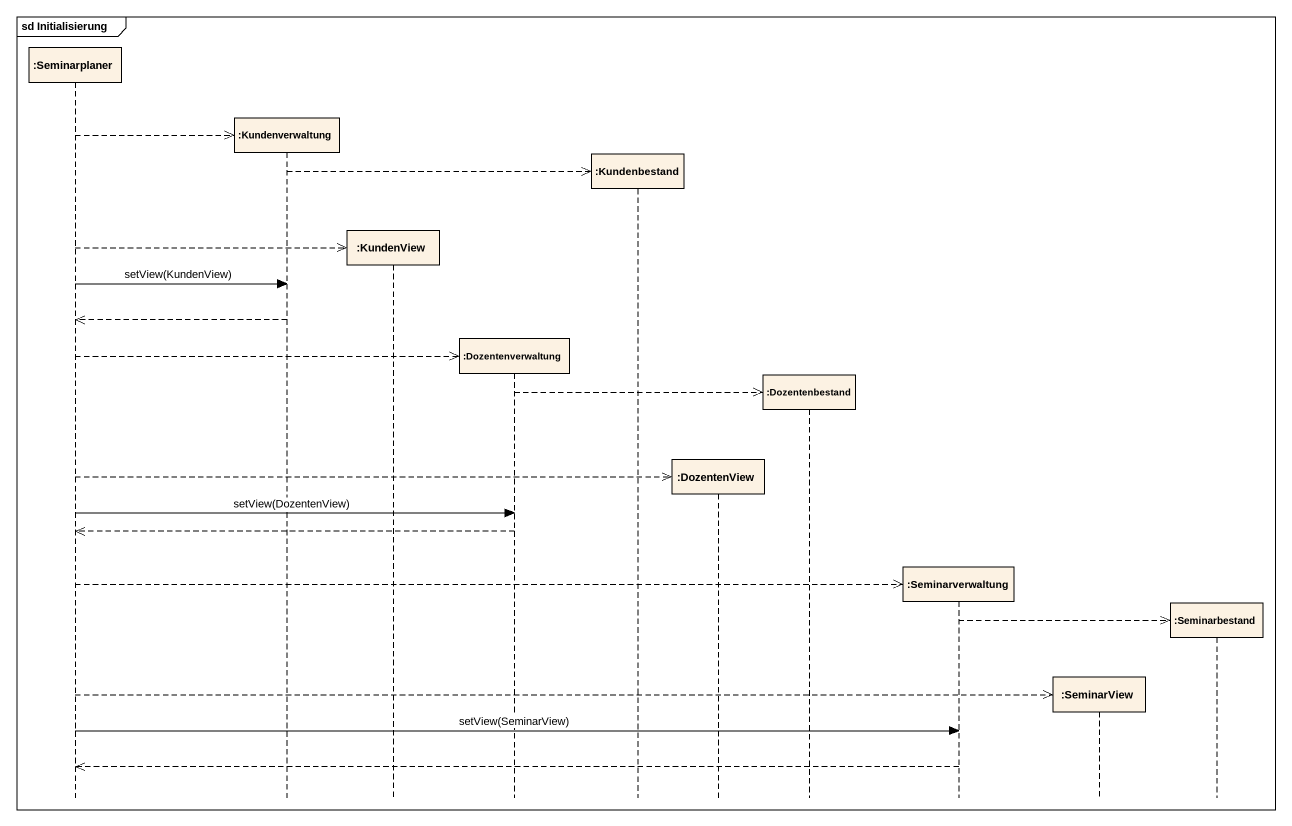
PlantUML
@startuml
mainframe sd Initialisierung
hide footbox
participant ":Seminarplaner" as Seminarplaner
participant ":Kundenverwaltung" as Kundenverwaltung
participant ":KundenView" as KundenView
participant ":Dozentenverwaltung" as Dozentenverwaltung
participant ":Kundenbestand" as Kundenbestand
participant ":DozentenView" as DozentenView
participant ":Dozentenbestand" as Dozentenbestand
participant ":Seminarverwaltung" as Seminarverwaltung
participant ":SeminarView" as SeminarView
participant ":Seminarbestand" as Seminarbestand

Seminarplaner -->> Kundenverwaltung **
Kundenverwaltung -->> Kundenbestand **
Seminarplaner -->> KundenView **
Seminarplaner -> Kundenverwaltung : setView(KundenView)
Kundenverwaltung -->> Seminarplaner
Seminarplaner -->> Dozentenverwaltung **
Dozentenverwaltung -->> Dozentenbestand **
Seminarplaner -->> DozentenView **
Seminarplaner -> Dozentenverwaltung : setView(DozentenView)
Dozentenverwaltung -->> Seminarplaner
Seminarplaner -->> Seminarverwaltung **
Seminarverwaltung -->> Seminarbestand **
Seminarplaner -->> SeminarView **
Seminarplaner -> Seminarverwaltung : setView(SeminarView)
Seminarverwaltung -->> Seminarplaner
@enduml
